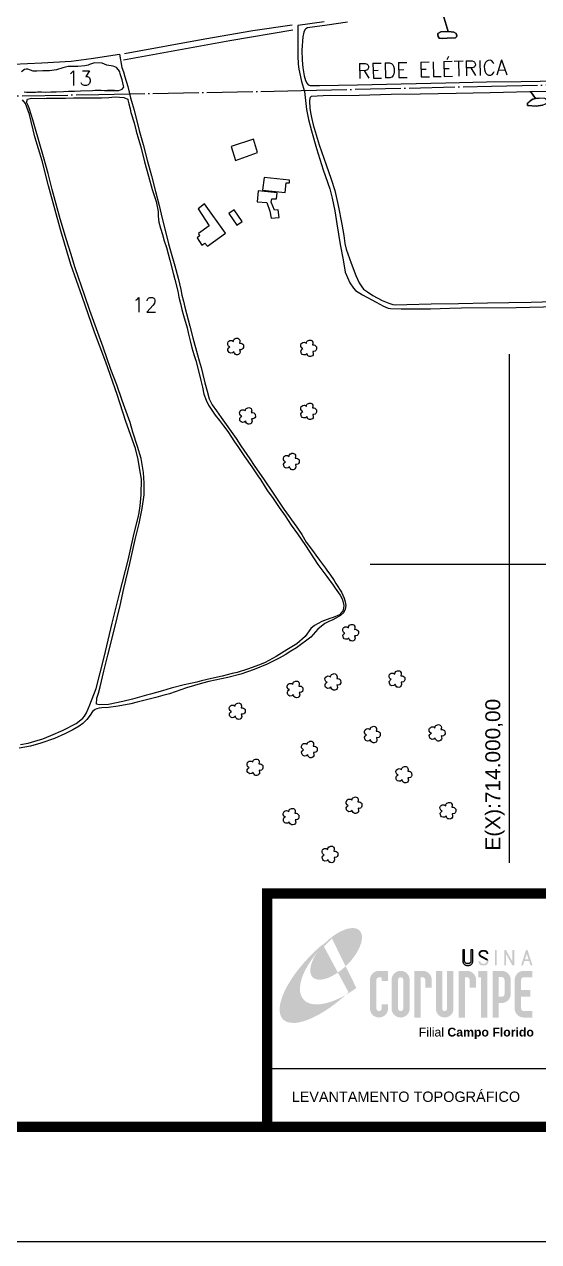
# Model space of a CAD drawing. Extents: x 712819 to 715789, y 7810210 to 7812310.
# Drawn here: x 713577 to 714025, y 7810210 to 7811270 of the extents above; entities that cross this region are included whole.
import ezdxf
from ezdxf.enums import TextEntityAlignment as Align

# ---------------------------------------------------------------- set-up
doc = ezdxf.new("R2010")
doc.units = 0
for name, pattern in [('CONTINUO', [0]), ('LIN0', [0]), ('TAPUME', [47, 40, -3.5, 0, -3.5])]:
    doc.linetypes.add(name, pattern=pattern)
doc.layers.add('0114001206', color=1, linetype='Continuous', lineweight=25)
doc.layers.add('REDE_DE_LUZ', color=6, linetype='Continuous', lineweight=25)
for name, color, linetype in [('0114001206012', 5, 'Continuous'), ('0114001206013', 5, 'Continuous'), ('0114001206015', 5, 'Continuous'), ('0114001206017', 5, 'Continuous'), ('0114001206018', 5, 'Continuous'), ('_SIMBOLO ARVORE', 118, 'Continuous'), ('ARVORES', 3, 'Continuous'), ('ESTRADA', 1, 'Continuous'), ('MALHA', 8, 'Continuous'), ('MARGEM', 7, 'CONTINUO'), ('TEXTO_DIVERSOS', 7, 'Continuous'), ('TEXTO_NUN_TAL', 7, 'Continuous')]:
    doc.layers.add(name, color=color, linetype=linetype)
doc.styles.add('ARIAL', font='arial.ttf')
doc.styles.add('Simplex', font='simplex.shx')
doc.styles.get("Standard").update_dxf_attribs({"font": 'arial.ttf'})

# ---------------------------------------------------------------- blocks, each defined once
blk = doc.blocks.new('A$C78F83FB3')
at = {"layer": 'MARGEM'}
h = blk.add_hatch(color=20, dxfattribs=at)
edge = h.paths.add_edge_path()
edge.add_ellipse((19.49, 23.77), major_axis=(-6.68, -6.67), ratio=0.469426, start_angle=292.7328, end_angle=601.2579)
edge.add_ellipse((22.83, 22.05), major_axis=(12.64, 11.29), ratio=0.457614, start_angle=79.9069, end_angle=107.9139)
edge = h.paths.add_edge_path()
edge.add_ellipse((18.28, 18.7), major_axis=(13.95, 13.59), ratio=0.386848, start_angle=63.9612, end_angle=264.5993)
edge.add_ellipse((22.83, 22.05), major_axis=(12.64, 11.29), ratio=0.457614, start_angle=107.9139, end_angle=245.1182, ccw=False)
edge.add_ellipse((19.49, 23.77), major_axis=(-6.68, -6.67), ratio=0.469426, start_angle=241.2579, end_angle=292.7328, ccw=False)
for color, points in [(20, [(15.46, 26.12), (14.17, 24.81), (14.06, 24.24), (14.39, 23.97), (14.67, 24.54), (19.47, 29.32), (18.48, 28.66), (17.31, 27.78)]), (7, [(58.42, 24.9), (57.9, 24.9), (57.9, 21.73, -0.414214), (57.15, 20.98), (56.84, 20.98, -0.414214), (56.09, 21.73), (56.09, 24.9), (55.57, 24.9), (55.57, 21.73, 0.414214), (56.84, 20.46), (57.15, 20.46, 0.414214), (58.42, 21.73)]), (7, [(61.7, 24.9), (61.23, 24.9, 0.396318), (60.04, 23.78), (60.04, 23.72, 0.151912), (60.39, 22.97), (60.46, 22.92), (62.18, 22), (62.85, 21.83, 0.12407), (62.51, 22.42), (60.75, 23.36, -0.13192), (60.56, 23.77, -0.385578), (61.23, 24.37), (61.7, 24.37, -0.414214), (62.37, 23.7), (62.89, 23.7, 0.414214)]), (7, [(62.37, 23.7), (62.89, 23.7, 0.414214), (61.7, 24.9), (61.23, 24.9, 0.396318), (60.04, 23.78), (60.04, 23.72, 0.151912), (60.39, 22.97), (60.46, 22.92), (62.18, 22), (62.18, 22, -0.131921), (62.37, 21.59, -0.385578), (61.7, 20.98), (61.23, 20.98, -0.414214), (60.56, 21.65), (60.04, 21.65, 0.414214), (61.23, 20.46), (61.7, 20.46, 0.402546), (62.89, 21.61, 0.165292), (62.51, 22.42), (60.75, 23.36, -0.13192), (60.56, 23.77, -0.385578), (61.23, 24.37), (61.7, 24.37, -0.414214)]), (7, [(30.97, 12.46), (29.13, 12.46), (29.13, 8.21, 1), (34.29, 8.21), (34.29, 9.41), (32.45, 9.41), (32.45, 8.21, -1), (30.97, 8.21)])]:
    blk.add_hatch(color=color, dxfattribs=at).paths.add_polyline_path(points)
h = blk.add_hatch(color=7, dxfattribs=at)
h.paths.add_polyline_path([(65.24, 24.9), (64.72, 24.9), (64.72, 20.46), (65.24, 20.46)])
h.paths.add_polyline_path([(67.38, 20.46), (67.9, 20.46), (67.9, 23.74), (69.74, 20.46), (70.23, 20.46), (70.23, 24.9), (69.71, 24.9), (69.71, 21.58), (67.85, 24.9), (67.38, 24.9)])
h.paths.add_polyline_path([(72.17, 20.46), (72.72, 20.46), (73.14, 21.73), (74.49, 21.73), (74.9, 20.46), (75.45, 20.46), (74, 24.9), (73.62, 24.9)])
h.paths.add_polyline_path([(73.81, 23.8), (74.32, 22.25), (73.31, 22.25)], flags=16)
h = blk.add_hatch(color=7, dxfattribs=at)
h.paths.add_polyline_path([(31.71, 18.93, 0.414214), (29.13, 16.35), (29.13, 12.46), (30.97, 12.46), (30.97, 16.35, -0.414214), (31.71, 17.09), (32.45, 17.09), (32.45, 16.02), (34.29, 16.02), (34.29, 18.93)])
h.paths.add_polyline_path([(44.15, 17.09, -0.414214), (44.89, 16.35), (44.89, 14.1), (46.72, 14.1), (46.72, 16.17, 0.433937), (44.15, 18.93), (41.77, 18.93), (41.77, 12.46), (43.61, 12.46), (43.61, 17.09)])
h.paths.add_polyline_path([(43.61, 12.46), (41.77, 12.46), (41.77, 5.62), (43.61, 5.62)])
h.paths.add_polyline_path([(47.92, 12.46), (49.75, 12.46), (49.75, 18.93), (47.92, 18.93)])
h.paths.add_polyline_path([(52.91, 18.93), (51.08, 18.93), (51.08, 12.46), (52.91, 12.46)])
h.paths.add_polyline_path([(51.08, 8.12, -1), (49.75, 8.12), (49.75, 12.46), (47.92, 12.46), (47.92, 8.12, 1), (52.91, 8.12), (52.91, 12.46), (51.08, 12.46)])
h.paths.add_polyline_path([(54.41, 12.46), (56.25, 12.46), (56.25, 17.09), (56.79, 17.09, -0.414214), (57.53, 16.35), (57.53, 14.1), (59.36, 14.1), (59.36, 16.17, 0.433937), (56.79, 18.93), (54.41, 18.93)])
h.paths.add_polyline_path([(56.25, 12.46), (54.41, 12.46), (54.41, 5.62), (56.25, 5.62)])
h.paths.add_polyline_path([(60.73, 12.46), (62.58, 12.46), (62.58, 18.93), (60.02, 18.93), (60.02, 17.08), (60.73, 17.08)])
h.paths.add_polyline_path([(62.58, 12.46), (60.73, 12.46), (60.73, 5.62), (62.58, 5.62)])
h.paths.add_polyline_path([(64.06, 12.46), (65.82, 12.46), (65.82, 17.17), (66.66, 17.17, -0.450417), (67.48, 16.25), (67.48, 12.46), (69.24, 12.46, 0.002307), (69.24, 12.48, 0.005282), (69.23, 12.54, -0.000938), (69.23, 12.53), (69.23, 16.17, 0.433937), (66.66, 18.93), (64.06, 18.93)])
h.paths.add_polyline_path([(64.06, 5.62), (65.82, 5.62), (65.82, 9.77), (66.66, 9.77, 0.426056), (69.24, 12.46), (67.48, 12.46), (67.48, 12.45, -0.450417), (66.66, 11.53), (65.82, 11.53), (65.82, 12.46), (64.06, 12.46)])
h.paths.add_polyline_path([(70.37, 12.46), (74.87, 12.46), (74.87, 13.44), (72.21, 13.44), (72.21, 16.35, -0.414214), (72.95, 17.09), (75.38, 17.09), (75.38, 18.93), (72.95, 18.93, 0.414214), (70.37, 16.35)])
h.paths.add_polyline_path([(72.21, 11.62), (74.87, 11.62), (74.87, 12.46), (70.37, 12.46), (70.37, 8.21, 0.414214), (72.95, 5.62), (75.38, 5.62), (75.38, 7.47), (72.95, 7.47, -0.414214), (72.21, 8.21)])
h = blk.add_hatch(color=7, dxfattribs=at)
h.paths.add_polyline_path([(35.29, 16.35), (35.29, 8.21, 1), (40.46, 8.21, 0.016978), (40.45, 8.38), (40.45, 16.17, 0.433937), (37.88, 18.93), (37.87, 18.93, 0.41391)])
h.paths.add_polyline_path([(38.62, 16.35), (38.62, 8.21, -1), (37.13, 8.21), (37.13, 16.35, -1)], flags=16)
at = {"layer": 'MARGEM', "color": 7}
blk.add_lwpolyline([(58.42, 24.9), (57.9, 24.9), (57.9, 21.73, -0.414214), (57.15, 20.98), (56.84, 20.98, -0.414214), (56.09, 21.73), (56.09, 24.9), (55.57, 24.9), (55.57, 21.73, 0.414214), (56.84, 20.46), (57.15, 20.46, 0.414214), (58.42, 21.73), (58.42, 24.9)], format="xyb", close=True, dxfattribs=at)
at = {"layer": 'MARGEM', "color": 252, "insert": (43.05, 2.72), "char_height": 2.5, "width": 33.0271, "attachment_point": 1, "style": 'ARIAL'}
blk.add_mtext('Filial {\\fArial|b1|i0|c0|p34;Campo Florido}', dxfattribs=at)

msp = doc.modelspace()

# ---------------------------------------------------------------- linework, layer by layer
for points in [[(713757.6, 7811164), (713761.2, 7811151.8), (713780.5, 7811158.5), (713777.1, 7811170.3)], [(713786.2, 7811136.8), (713784.9, 7811125.7), (713804.6, 7811123.8), (713805.6, 7811132.1), (713808.4, 7811132.1), (713808.4, 7811134.4)], [(713781, 7811125.3), (713780.2, 7811115.7), (713788.5, 7811115.1), (713791.2, 7811107.4), (713792.5, 7811101.3), (713799.4, 7811102), (713798.4, 7811108.7), (713795.2, 7811108.5), (713792.5, 7811115.3), (713792.9, 7811118.3), (713797.1, 7811118.2), (713797.5, 7811123.5)], [(713728.8, 7811109.6), (713738.5, 7811094.7), (713729.1, 7811088.1), (713730, 7811086.1), (713727.8, 7811084.4), (713732, 7811078), (713734.7, 7811079.7), (713736.9, 7811077), (713752.7, 7811088.2), (713734.4, 7811113.9)], [(713755.5, 7811105.5), (713762.5, 7811095.3), (713767.2, 7811098.6), (713760.3, 7811108.8)]]:
    msp.add_lwpolyline(points, close=True)
at = {"layer": '0114001206', "linetype": 'CONTINUO'}
for points in [[(713838.5, 7811272.6), (713815.5, 7811269.2), (713815.6, 7811251.8), (713815.6, 7811243), (713815.9, 7811235.5), (713816.5, 7811231.2), (713818.7, 7811220.6), (713821.3, 7811211.7), (713823.1, 7811196), (713824.8, 7811187.4), (713827.6, 7811177.4), (713831.8, 7811162.1), (713837.8, 7811143.6), (713843.5, 7811126.9), (713845.6, 7811118.8), (713847.9, 7811107.8), (713849.6, 7811096.5), (713852.5, 7811078.5), (713855, 7811065.1), (713856.8, 7811054.3), (713860.8, 7811045.1), (713864.1, 7811040.4), (713865.9, 7811038.3), (713872, 7811034.6), (713884, 7811028.1), (713890.3, 7811024.7), (713894.3, 7811023), (713896.3, 7811022.6), (713905.6, 7811022.5), (713931.3, 7811022.3), (713948.1, 7811023), (713958.3, 7811023.2), (714005.8, 7811023.5), (714053.5, 7811024.7)], [(713542.3, 7811234.4), (713592.5, 7811236.7), (713618.2, 7811238.3), (713635.5, 7811240.4), (713660.3, 7811244.3), (713662.4, 7811232.7), (713663.6, 7811228.8), (713664.9, 7811224.5), (713667.4, 7811216), (713669.9, 7811206.4), (713671.3, 7811201.2), (713672.9, 7811195.6), (713677.5, 7811177.8), (713680.8, 7811165.5), (713684.3, 7811152), (713688, 7811138.3), (713691.6, 7811124.5), (713694.7, 7811112.5), (713695.7, 7811108.7), (713696.6, 7811104.8), (713697.7, 7811100), (713700.2, 7811089.9), (713702.9, 7811078.9), (713704.7, 7811072.8), (713708.4, 7811060), (713711.3, 7811049), (713713.7, 7811039.2), (713714.7, 7811034.3), (713716, 7811029.1), (713717.3, 7811023.7), (713720.2, 7811012.8), (713721.5, 7811007.3), (713724.1, 7810997), (713728.3, 7810982.4), (713729.8, 7810977), (713731.3, 7810971.3), (713732.8, 7810965.3), (713734.6, 7810958), (713736.5, 7810950.5), (713738.4, 7810943.9), (713741, 7810938.7), (713744.7, 7810933.4), (713748.7, 7810927.6), (713753.1, 7810921.6), (713761.8, 7810909.3), (713766.1, 7810903), (713773.8, 7810891.6), (713777.6, 7810885.9), (713786.4, 7810873.4), (713793.6, 7810862.7), (713801.1, 7810851.2), (713803.3, 7810847.8), (713808.1, 7810841.4), (713810.2, 7810838.4), (713814.9, 7810832), (713819.2, 7810825.8), (713823, 7810819.2), (713828.4, 7810811.7), (713831.4, 7810807.6), (713834.6, 7810803.4), (713839.6, 7810796.4), (713841.5, 7810793.8), (713843.6, 7810791.2), (713847.3, 7810785.7), (713848.8, 7810783.1), (713853.8, 7810775.5), (713856.1, 7810770.3), (713857, 7810767.1), (713857.5, 7810763.9), (713857, 7810760.7), (713855.5, 7810757.6), (713852.8, 7810755.1), (713846, 7810751.5), (713842.6, 7810749.9), (713839.3, 7810748.1), (713833.2, 7810743.1), (713826.9, 7810736.4), (713814.4, 7810727), (713809.6, 7810724), (713804.5, 7810721), (713799.4, 7810718.1), (713788.9, 7810712.6), (713777.6, 7810708), (713765.9, 7810704.1), (713754.6, 7810701.2), (713749, 7810700), (713738, 7810697.5), (713732.6, 7810696.3), (713718.6, 7810692), (713703.8, 7810687), (713698.1, 7810685.3), (713692, 7810683.8), (713686.2, 7810682.2), (713675.6, 7810679.5), (713670.2, 7810678.3), (713659.2, 7810676.1), (713650.7, 7810675.1), (713644.8, 7810674.6), (713642.5, 7810674.3), (713640.6, 7810673.8), (713639.1, 7810673.3), (713636.7, 7810671.6), (713634.7, 7810668.4), (713631.8, 7810664.4), (713628.3, 7810661), (713625.1, 7810658.8), (713619.7, 7810655.6), (713612.5, 7810652), (713603.6, 7810647.9), (713591.7, 7810643.9), (713582.6, 7810641.2), (713572.7, 7810639.6)]]:
    msp.add_lwpolyline(points, dxfattribs=at)
at = {"layer": '0114001206012'}
msp.add_lwpolyline([(713809.9, 7810834), (713815.2, 7810826.3), (713822.2, 7810816.2), (713833.2, 7810799.7), (713840.9, 7810789.2), (713846.3, 7810781.5), (713848.1, 7810779.1), (713851.1, 7810775), (713852.5, 7810772.9), (713853.7, 7810770.9), (713854.6, 7810768.8), (713855.7, 7810763.9), (713855.5, 7810761.4), (713854.7, 7810759.3), (713851.8, 7810755.7), (713851.8, 7810755.7), (713846.5, 7810753.4), (713846.5, 7810753.4), (713843.5, 7810752.4), (713836.6, 7810750), (713833.3, 7810748.3), (713830.1, 7810746.3), (713827.1, 7810743.7), (713821.9, 7810736.8), (713821.9, 7810736.8), (713814.9, 7810730.6), (713810.5, 7810727.8), (713806, 7810725.1), (713796.8, 7810719.5), (713787.2, 7810714.2), (713782.2, 7810712.1), (713771.9, 7810708.4), (713762.7, 7810705.4), (713758.5, 7810704.5), (713749.7, 7810702.4), (713740.5, 7810700.3), (713731.7, 7810698.2), (713727.5, 7810697.2), (713716.6, 7810694.8), (713705.3, 7810691.8), (713697.6, 7810689.6), (713687.3, 7810686.6), (713683.7, 7810685.8), (713671.7, 7810682.1), (713663.1, 7810680.1), (713650.6, 7810677.6), (713642.6, 7810677.2), (713640.3, 7810677.8), (713640.4, 7810683.2), (713641.8, 7810687.4), (713643.3, 7810693), (713646.5, 7810706.5), (713650, 7810720.6), (713655.6, 7810742.3), (713660.8, 7810763.9), (713664.1, 7810778.6), (713669.2, 7810800.4), (713674, 7810821.4), (713677.4, 7810835.2), (713680, 7810848.5), (713681.7, 7810860.3), (713681.8, 7810870.4), (713681.2, 7810879.7), (713679.2, 7810892), (713676, 7810902.3), (713672, 7810914.8), (713669.6, 7810923.2), (713662.7, 7810942.5), (713657.8, 7810956.3), (713652.7, 7810969.6), (713645.9, 7810989), (713639.1, 7811008.3), (713634.4, 7811021), (713629.9, 7811033.7), (713621.6, 7811058.2), (713617.9, 7811070.5), (713614.2, 7811082.6), (713608.6, 7811100.9), (713605.1, 7811113.5), (713601.7, 7811126.5), (713598, 7811140.2), (713594, 7811154.9), (713586.5, 7811181), (713584.8, 7811187), (713581.8, 7811196.3), (713580.6, 7811199.5), (713579.2, 7811202.6), (713579.4, 7811203.1), (713580, 7811205), (713582.3, 7811205.7), (713583.9, 7811206), (713594.5, 7811205.8), (713596.4, 7811205.9), (713604.6, 7811205.9), (713613.2, 7811206), (713620.1, 7811206.2), (713628, 7811206.3), (713630.4, 7811206.3), (713636.6, 7811206.3), (713639.7, 7811206.2), (713644.6, 7811206.4), (713650.9, 7811206.7), (713653.5, 7811206.8), (713656.4, 7811207), (713664, 7811206.7), (713667.4, 7811205.1), (713667.5, 7811204.6), (713668.5, 7811200.9), (713669.6, 7811196.7), (713670, 7811193.5), (713672.9, 7811184.4), (713674.8, 7811177.3), (713676.8, 7811170.3), (713678.7, 7811163.5), (713682, 7811150.5), (713685.5, 7811138.1), (713688.8, 7811126.3), (713692.1, 7811116), (713693.8, 7811107.3), (713694, 7811103), (713694.6, 7811098), (713696, 7811092.8), (713697.7, 7811087.2), (713699.3, 7811081.6), (713701.1, 7811075.9), (713702.6, 7811070.3), (713704, 7811064.8), (713706.9, 7811053.5), (713708.4, 7811048), (713708.4, 7811048), (713711, 7811037.7), (713712, 7811032.6), (713713.3, 7811027.1), (713714.6, 7811021.7), (713716.1, 7811016.5), (713719.2, 7811005.8), (713720.5, 7811000.2), (713721.8, 7810994.4), (713723.4, 7810988.4), (713725, 7810982.7), (713726.7, 7810977.3), (713729.8, 7810966.1), (713729.8, 7810966.1), (713731.2, 7810960), (713732.5, 7810954), (713733.8, 7810948.1), (713733.8, 7810948.1), (713735.7, 7810942.7), (713737.7, 7810938.4), (713737.7, 7810938.4), (713743.7, 7810929.8), (713747.3, 7810925.2), (713751, 7810920.4), (713754.5, 7810915.5), (713760.4, 7810906.6), (713763.4, 7810902.3), (713769.3, 7810893.7), (713775.6, 7810884.7), (713780.9, 7810876.9), (713783.1, 7810873.6), (713787.3, 7810867), (713789.3, 7810863.7), (713794, 7810857), (713799.4, 7810849.2), (713804.6, 7810841.9), (713807.3, 7810838)], close=True, dxfattribs=at)
at = {"layer": '0114001206013'}
msp.add_lwpolyline([(713577.1, 7811211.4), (713579.3, 7811211.1), (713583.2, 7811211.3), (713587, 7811211.3), (713588.7, 7811211.4), (713592.3, 7811211.4), (713596, 7811211.3), (713600.3, 7811211.4), (713605, 7811211.6), (713611.5, 7811211.9), (713615.7, 7811212), (713621, 7811212.2), (713626.4, 7811212.4), (713636.8, 7811212.7), (713639.1, 7811213), (713644.4, 7811212.9), (713647.3, 7811212.8), (713655.8, 7811212.8), (713649.7, 7811212.8), (713655.8, 7811212.8), (713659.8, 7811212.8), (713662.5, 7811213.7), (713663.9, 7811215.7), (713663.7, 7811216.8), (713662.6, 7811221.9), (713661.9, 7811223.8), (713660.9, 7811227.1), (713660.4, 7811228.9), (713659.5, 7811230.8), (713657.5, 7811232.8), (713654.7, 7811233.9), (713649.3, 7811234.6), (713645, 7811236.6), (713638.4, 7811236.8), (713635.9, 7811236), (713634.2, 7811235.3), (713632.8, 7811234.7), (713629.9, 7811234.1), (713624, 7811233.6), (713621.5, 7811233.5), (713618.6, 7811233.6), (713615.6, 7811233.5), (713613.2, 7811233.1), (713610.9, 7811232.5), (713605.4, 7811230.6), (713605.4, 7811230.6), (713605.4, 7811230.6), (713599.2, 7811229.9), (713593.5, 7811229.9), (713588.1, 7811229.6), (713584.9, 7811229.5), (713582.8, 7811230.3), (713580.4, 7811231.3), (713578.9, 7811231.3), (713577.4, 7811230.9), (713574.9, 7811229)], dxfattribs=at)
at = {"layer": '0114001206015'}
msp.add_lwpolyline([(713573.9, 7810642.6), (713580.6, 7810644), (713586.5, 7810645.6), (713593.3, 7810647.8), (713600.4, 7810650.5), (713611.2, 7810655.2), (713622.6, 7810661.1), (713626.6, 7810664.2), (713628.4, 7810665.7), (713629.6, 7810667.3), (713631.5, 7810670.4), (713634.5, 7810677.4), (713640, 7810691.4), (713646.8, 7810718.7), (713653.9, 7810748.6), (713660.4, 7810775.2), (713667.7, 7810803.5), (713672.9, 7810827), (713677, 7810843), (713678.3, 7810850.6), (713679, 7810860.3), (713679.4, 7810874), (713678, 7810882), (713676.4, 7810891), (713674.1, 7810900.7), (713665.8, 7810924.2), (713658.3, 7810947.7), (713648.3, 7810975.8), (713638.6, 7811002.1), (713627.7, 7811033.1), (713617.8, 7811061.1), (713609, 7811090.3), (713598.3, 7811129.6), (713593, 7811151.4), (713586.4, 7811172.3), (713581.7, 7811191.8), (713578.3, 7811201.3), (713575.8, 7811204.6)], dxfattribs=at)
at = {"layer": '0114001206017'}
for points in [[(714028.8, 7811199.9), (714023.4, 7811199), (714015.7, 7811199.7), (714015.7, 7811201.7), (714018.1, 7811203.6), (714020.3, 7811205.2), (714022.8, 7811205.8), (714018.6, 7811211.4), (714017.9, 7811211.4), (713983.2, 7811210.7), (713953.6, 7811210.1), (713922.1, 7811209.5), (713896.9, 7811209.1), (713869, 7811208.3), (713837.6, 7811208), (713827.3, 7811207.5), (713826.4, 7811206.7), (713826, 7811205.9), (713825.8, 7811203.5), (713826.1, 7811197.3), (713826.6, 7811193.4), (713827.4, 7811189), (713829, 7811182.7), (713834.3, 7811165.3), (713840.2, 7811147.9), (713844.6, 7811135.4), (713847.8, 7811125.4), (713850.9, 7811112.3), (713854, 7811096.2), (713855.6, 7811086.4), (713856.7, 7811079.4), (713857.7, 7811074.5), (713862.1, 7811062.2), (713866.2, 7811051.5), (713869.1, 7811045), (713871.3, 7811041.5), (713872.9, 7811039.5), (713876.2, 7811037.3), (713881.1, 7811033.9), (713889.2, 7811029.7), (713894.9, 7811027.3), (713898.3, 7811026.3), (713900.5, 7811025.9), (713910.5, 7811026.2), (713931.8, 7811026.7), (713955.7, 7811026.9), (713981, 7811027.7), (713999.5, 7811028), (714018.9, 7811028.1), (714047.4, 7811029)], [(714048.1, 7811211.9), (714018.6, 7811211.4), (714022.8, 7811205.8), (714025.9, 7811206)]]:
    msp.add_lwpolyline(points, dxfattribs=at)
at = {"layer": '0114001206018'}
for points in [[(713940.5, 7811284.5), (713946.6, 7811264), (713949.1, 7811263.9), (713951.5, 7811263.4), (713953.5, 7811262.2), (713954.1, 7811260.4), (713953.8, 7811259.3), (713953, 7811258.6), (713945.7, 7811258.3), (713942.1, 7811257.9), (713938.8, 7811258.4), (713937.8, 7811259.8), (713937.5, 7811261.2), (713937.7, 7811262.3), (713940.2, 7811263.8), (713944.3, 7811264), (713946.6, 7811264), (713940.5, 7811284.5)], [(713858.9, 7811272.2), (713841.1, 7811269.7), (713824, 7811267.2), (713822.7, 7811266.4), (713821.8, 7811265.4), (713820.9, 7811263.5), (713820.1, 7811259.3), (713819.1, 7811247.7), (713819.4, 7811239.2), (713820, 7811232.3), (713821.1, 7811225.3), (713822.3, 7811221.3), (713823.7, 7811218.7), (713824.6, 7811217.5), (713826.3, 7811216.9), (713834.6, 7811217.1), (713867.6, 7811217.7), (713905.8, 7811218.4), (713944.6, 7811219.4), (713980, 7811220.1), (714010.1, 7811220.6), (714043.3, 7811221.2)]]:
    msp.add_lwpolyline(points, dxfattribs=at)
at = {"layer": '_SIMBOLO ARVORE', "linetype": 'CONTINUO'}
for points in [[(713759.8, 7810985.1, 0), (713758.6, 7810984, 0), (713757, 7810983.8, 0), (713755.9, 7810984.3, 0), (713755.1, 7810985.1, 0), (713754.7, 7810986, 0), (713754.6, 7810987.3, 0), (713755.1, 7810988.1, 0), (713755.5, 7810988.8, 0), (713756.4, 7810989.4, 0), (713755.9, 7810989.6, 0), (713755.3, 7810990, 0), (713754.6, 7810991.1, 0), (713754.5, 7810992.4, 0), (713755, 7810993.7, 0), (713755.5, 7810994.1, 0), (713756.4, 7810994.7, 0), (713757.4, 7810994.8, 0), (713758.2, 7810994.7, 0), (713758.8, 7810994.4, 0), (713759.5, 7810993.8, 0), (713759.7, 7810995, 0), (713759.8, 7810995.5, 0), (713760.3, 7810996.1, 0), (713761.1, 7810996.4, 0), (713761.8, 7810996.7, 0), (713762.7, 7810996.8, 0), (713763.4, 7810996.7, 0), (713764.1, 7810996.3, 0), (713764.5, 7810995.8, 0), (713765, 7810995, 0), (713765.1, 7810994.1, 0), (713764.7, 7810992.5, 0), (713765.9, 7810992.5, 0), (713766.8, 7810992.3, 0), (713767.7, 7810991.6, 0), (713768.2, 7810991, 0), (713768.3, 7810988.8, 0), (713767.8, 7810987.8, 0), (713767, 7810987.1, 0), (713765.9, 7810986.8, 0), (713764.9, 7810986.9, 0), (713765.4, 7810984.8, 0), (713765.2, 7810983.9, 0), (713764.6, 7810983.1, 0), (713763.9, 7810982.6, 0), (713763, 7810982.3, 0), (713762.1, 7810982.4, 0), (713761.4, 7810982.6, 0), (713760.6, 7810983.4, 0), (713760, 7810984.1, 0), (713759.9, 7810985.2, 0)], [(713823.5, 7810983.5, 0), (713822.2, 7810982.4, 0), (713820.7, 7810982.2, 0), (713819.5, 7810982.7, 0), (713818.7, 7810983.5, 0), (713818.4, 7810984.4, 0), (713818.3, 7810985.7, 0), (713818.7, 7810986.5, 0), (713819.2, 7810987.2, 0), (713820.1, 7810987.8, 0), (713819.5, 7810988, 0), (713819, 7810988.4, 0), (713818.3, 7810989.5, 0), (713818.2, 7810990.8, 0), (713818.6, 7810992.1, 0), (713819.2, 7810992.5, 0), (713820.1, 7810993.1, 0), (713821.1, 7810993.2, 0), (713821.8, 7810993.1, 0), (713822.5, 7810992.8, 0), (713823.1, 7810992.2, 0), (713823.3, 7810993.4, 0), (713823.5, 7810993.9, 0), (713824, 7810994.5, 0), (713824.8, 7810994.8, 0), (713825.5, 7810995.1, 0), (713826.3, 7810995.2, 0), (713827.1, 7810995.1, 0), (713827.7, 7810994.7, 0), (713828.2, 7810994.2, 0), (713828.6, 7810993.4, 0), (713828.8, 7810992.5, 0), (713828.4, 7810990.9, 0), (713829.5, 7810990.9, 0), (713830.5, 7810990.7, 0), (713831.4, 7810990, 0), (713831.9, 7810989.4, 0), (713832, 7810987.2, 0), (713831.4, 7810986.2, 0), (713830.7, 7810985.5, 0), (713829.6, 7810985.2, 0), (713828.6, 7810985.3, 0), (713829.1, 7810983.2, 0), (713828.9, 7810982.4, 0), (713828.3, 7810981.5, 0), (713827.6, 7810981, 0), (713826.7, 7810980.8, 0), (713825.7, 7810980.8, 0), (713825, 7810981, 0), (713824.2, 7810981.8, 0), (713823.7, 7810982.5, 0), (713823.5, 7810983.6, 0)], [(713770.2, 7810924.6, 0), (713768.9, 7810923.6, 0), (713767.3, 7810923.4, 0), (713766.2, 7810923.8, 0), (713765.4, 7810924.6, 0), (713765.1, 7810925.5, 0), (713765, 7810926.8, 0), (713765.4, 7810927.7, 0), (713765.9, 7810928.3, 0), (713766.8, 7810928.9, 0), (713766.2, 7810929.1, 0), (713765.6, 7810929.6, 0), (713765, 7810930.6, 0), (713764.8, 7810931.9, 0), (713765.3, 7810933.2, 0), (713765.8, 7810933.7, 0), (713766.8, 7810934.3, 0), (713767.7, 7810934.4, 0), (713768.5, 7810934.3, 0), (713769.1, 7810934, 0), (713769.8, 7810933.4, 0), (713770, 7810934.5, 0), (713770.2, 7810935, 0), (713770.7, 7810935.6, 0), (713771.4, 7810935.9, 0), (713772.2, 7810936.2, 0), (713773, 7810936.3, 0), (713773.8, 7810936.2, 0), (713774.4, 7810935.9, 0), (713774.9, 7810935.4, 0), (713775.3, 7810934.5, 0), (713775.5, 7810933.6, 0), (713775.1, 7810932, 0), (713776.2, 7810932, 0), (713777.2, 7810931.8, 0), (713778, 7810931.1, 0), (713778.5, 7810930.6, 0), (713778.7, 7810928.3, 0), (713778.1, 7810927.3, 0), (713777.4, 7810926.7, 0), (713776.3, 7810926.4, 0), (713775.3, 7810926.5, 0), (713775.8, 7810924.4, 0), (713775.5, 7810923.5, 0), (713774.9, 7810922.7, 0), (713774.3, 7810922.1, 0), (713773.3, 7810921.9, 0), (713772.4, 7810922, 0), (713771.7, 7810922.2, 0), (713770.9, 7810922.9, 0), (713770.4, 7810923.6, 0), (713770.2, 7810924.7, 0)], [(713823.5, 7810928.6, 0), (713822.2, 7810927.5, 0), (713820.7, 7810927.4, 0), (713819.5, 7810927.8, 0), (713818.7, 7810928.6, 0), (713818.4, 7810929.5, 0), (713818.3, 7810930.8, 0), (713818.7, 7810931.7, 0), (713819.2, 7810932.3, 0), (713820.1, 7810932.9, 0), (713819.5, 7810933.1, 0), (713819, 7810933.6, 0), (713818.3, 7810934.6, 0), (713818.2, 7810935.9, 0), (713818.6, 7810937.2, 0), (713819.2, 7810937.7, 0), (713820.1, 7810938.2, 0), (713821.1, 7810938.4, 0), (713821.8, 7810938.3, 0), (713822.5, 7810938, 0), (713823.1, 7810937.4, 0), (713823.3, 7810938.5, 0), (713823.5, 7810939, 0), (713824, 7810939.6, 0), (713824.8, 7810939.9, 0), (713825.5, 7810940.2, 0), (713826.3, 7810940.3, 0), (713827.1, 7810940.2, 0), (713827.7, 7810939.8, 0), (713828.2, 7810939.3, 0), (713828.6, 7810938.5, 0), (713828.8, 7810937.6, 0), (713828.4, 7810936, 0), (713829.5, 7810936, 0), (713830.5, 7810935.8, 0), (713831.4, 7810935.1, 0), (713831.9, 7810934.5, 0), (713832, 7810932.3, 0), (713831.4, 7810931.3, 0), (713830.7, 7810930.7, 0), (713829.6, 7810930.3, 0), (713828.6, 7810930.4, 0), (713829.1, 7810928.4, 0), (713828.9, 7810927.5, 0), (713828.3, 7810926.6, 0), (713827.6, 7810926.1, 0), (713826.7, 7810925.9, 0), (713825.7, 7810925.9, 0), (713825, 7810926.1, 0), (713824.2, 7810926.9, 0), (713823.7, 7810927.6, 0), (713823.5, 7810928.7, 0)], [(713808.4, 7810884.8, 0), (713807.1, 7810883.8, 0), (713805.5, 7810883.6, 0), (713804.4, 7810884.1, 0), (713803.6, 7810884.8, 0), (713803.3, 7810885.7, 0), (713803.2, 7810887.1, 0), (713803.6, 7810887.9, 0), (713804.1, 7810888.5, 0), (713805, 7810889.2, 0), (713804.4, 7810889.3, 0), (713803.8, 7810889.8, 0), (713803.2, 7810890.9, 0), (713803, 7810892.1, 0), (713803.5, 7810893.4, 0), (713804, 7810893.9, 0), (713805, 7810894.5, 0), (713805.9, 7810894.6, 0), (713806.7, 7810894.5, 0), (713807.3, 7810894.2, 0), (713808, 7810893.6, 0), (713808.2, 7810894.8, 0), (713808.4, 7810895.2, 0), (713808.9, 7810895.9, 0), (713809.6, 7810896.1, 0), (713810.4, 7810896.5, 0), (713811.2, 7810896.5, 0), (713812, 7810896.4, 0), (713812.6, 7810896.1, 0), (713813.1, 7810895.6, 0), (713813.5, 7810894.8, 0), (713813.7, 7810893.9, 0), (713813.3, 7810892.3, 0), (713814.4, 7810892.3, 0), (713815.4, 7810892, 0), (713816.2, 7810891.3, 0), (713816.7, 7810890.8, 0), (713816.9, 7810888.6, 0), (713816.3, 7810887.6, 0), (713815.6, 7810886.9, 0), (713814.5, 7810886.6, 0), (713813.5, 7810886.7, 0), (713814, 7810884.6, 0), (713813.7, 7810883.7, 0), (713813.1, 7810882.9, 0), (713812.5, 7810882.4, 0), (713811.5, 7810882.1, 0), (713810.6, 7810882.2, 0), (713809.9, 7810882.4, 0), (713809.1, 7810883.2, 0), (713808.6, 7810883.9, 0), (713808.4, 7810885, 0)], [(713860, 7810735.6, 0), (713858.8, 7810734.6, 0), (713857.2, 7810734.4, 0), (713856.1, 7810734.8, 0), (713855.3, 7810735.6, 0), (713855, 7810736.5, 0), (713854.9, 7810737.9, 0), (713855.3, 7810738.7, 0), (713855.8, 7810739.3, 0), (713856.7, 7810739.9, 0), (713856.1, 7810740.1, 0), (713855.5, 7810740.6, 0), (713854.8, 7810741.7, 0), (713854.7, 7810742.9, 0), (713855.2, 7810744.2, 0), (713855.7, 7810744.7, 0), (713856.6, 7810745.3, 0), (713857.6, 7810745.4, 0), (713858.4, 7810745.3, 0), (713859, 7810745, 0), (713859.7, 7810744.4, 0), (713859.9, 7810745.6, 0), (713860.1, 7810746, 0), (713860.6, 7810746.7, 0), (713861.3, 7810746.9, 0), (713862.1, 7810747.3, 0), (713862.9, 7810747.3, 0), (713863.7, 7810747.2, 0), (713864.3, 7810746.9, 0), (713864.8, 7810746.4, 0), (713865.2, 7810745.6, 0), (713865.3, 7810744.7, 0), (713865, 7810743, 0), (713866.1, 7810743.1, 0), (713867, 7810742.8, 0), (713867.9, 7810742.1, 0), (713868.4, 7810741.6, 0), (713868.5, 7810739.4, 0), (713868, 7810738.4, 0), (713867.3, 7810737.7, 0), (713866.1, 7810737.4, 0), (713865.1, 7810737.5, 0), (713865.7, 7810735.4, 0), (713865.4, 7810734.5, 0), (713864.8, 7810733.7, 0), (713864.2, 7810733.1, 0), (713863.2, 7810732.9, 0), (713862.3, 7810733, 0), (713861.6, 7810733.2, 0), (713860.8, 7810734, 0), (713860.2, 7810734.7, 0), (713860.1, 7810735.7, 0)], [(713844.6, 7810692.7, 0), (713843.3, 7810691.7, 0), (713841.7, 7810691.5, 0), (713840.6, 7810692, 0), (713839.8, 7810692.7, 0), (713839.5, 7810693.6, 0), (713839.4, 7810695, 0), (713839.8, 7810695.8, 0), (713840.3, 7810696.4, 0), (713841.2, 7810697.1, 0), (713840.6, 7810697.2, 0), (713840, 7810697.7, 0), (713839.4, 7810698.8, 0), (713839.2, 7810700, 0), (713839.7, 7810701.4, 0), (713840.2, 7810701.8, 0), (713841.2, 7810702.4, 0), (713842.2, 7810702.5, 0), (713842.9, 7810702.4, 0), (713843.5, 7810702.1, 0), (713844.2, 7810701.5, 0), (713844.4, 7810702.7, 0), (713844.6, 7810703.1, 0), (713845.1, 7810703.8, 0), (713845.9, 7810704.1, 0), (713846.6, 7810704.4, 0), (713847.4, 7810704.5, 0), (713848.2, 7810704.3, 0), (713848.8, 7810704, 0), (713849.3, 7810703.5, 0), (713849.7, 7810702.7, 0), (713849.9, 7810701.8, 0), (713849.5, 7810700.2, 0), (713850.6, 7810700.2, 0), (713851.6, 7810700, 0), (713852.5, 7810699.3, 0), (713852.9, 7810698.7, 0), (713853.1, 7810696.5, 0), (713852.5, 7810695.5, 0), (713851.8, 7810694.8, 0), (713850.7, 7810694.5, 0), (713849.7, 7810694.6, 0), (713850.2, 7810692.5, 0), (713850, 7810691.6, 0), (713849.4, 7810690.8, 0), (713848.7, 7810690.3, 0), (713847.8, 7810690, 0), (713846.8, 7810690.1, 0), (713846.1, 7810690.3, 0), (713845.3, 7810691.1, 0), (713844.8, 7810691.8, 0), (713844.6, 7810692.9, 0)], [(713900.5, 7810695.2, 0), (713899.2, 7810694.2, 0), (713897.6, 7810694, 0), (713896.5, 7810694.5, 0), (713895.7, 7810695.2, 0), (713895.4, 7810696.1, 0), (713895.3, 7810697.5, 0), (713895.7, 7810698.3, 0), (713896.2, 7810698.9, 0), (713897.1, 7810699.6, 0), (713896.5, 7810699.7, 0), (713895.9, 7810700.2, 0), (713895.3, 7810701.3, 0), (713895.1, 7810702.5, 0), (713895.6, 7810703.8, 0), (713896.1, 7810704.3, 0), (713897.1, 7810704.9, 0), (713898, 7810705, 0), (713898.8, 7810704.9, 0), (713899.4, 7810704.6, 0), (713900.1, 7810704, 0), (713900.3, 7810705.2, 0), (713900.5, 7810705.6, 0), (713901, 7810706.3, 0), (713901.7, 7810706.5, 0), (713902.5, 7810706.9, 0), (713903.3, 7810706.9, 0), (713904.1, 7810706.8, 0), (713904.7, 7810706.5, 0), (713905.2, 7810706, 0), (713905.6, 7810705.2, 0), (713905.8, 7810704.3, 0), (713905.4, 7810702.7, 0), (713906.5, 7810702.7, 0), (713907.5, 7810702.4, 0), (713908.3, 7810701.7, 0), (713908.8, 7810701.2, 0), (713909, 7810699, 0), (713908.4, 7810698, 0), (713907.7, 7810697.3, 0), (713906.6, 7810697, 0), (713905.6, 7810697.1, 0), (713906.1, 7810695, 0), (713905.8, 7810694.1, 0), (713905.2, 7810693.3, 0), (713904.6, 7810692.8, 0), (713903.6, 7810692.5, 0), (713902.7, 7810692.6, 0), (713902, 7810692.8, 0), (713901.2, 7810693.6, 0), (713900.7, 7810694.3, 0), (713900.5, 7810695.3, 0)], [(713811.6, 7810686.3, 0), (713810.4, 7810685.2, 0), (713808.8, 7810685, 0), (713807.7, 7810685.5, 0), (713806.9, 7810686.3, 0), (713806.6, 7810687.2, 0), (713806.5, 7810688.5, 0), (713806.9, 7810689.3, 0), (713807.4, 7810690, 0), (713808.3, 7810690.6, 0), (713807.7, 7810690.8, 0), (713807.1, 7810691.2, 0), (713806.4, 7810692.3, 0), (713806.3, 7810693.6, 0), (713806.8, 7810694.9, 0), (713807.3, 7810695.3, 0), (713808.2, 7810695.9, 0), (713809.2, 7810696, 0), (713810, 7810695.9, 0), (713810.6, 7810695.6, 0), (713811.3, 7810695, 0), (713811.5, 7810696.2, 0), (713811.7, 7810696.7, 0), (713812.2, 7810697.3, 0), (713812.9, 7810697.6, 0), (713813.7, 7810697.9, 0), (713814.5, 7810698, 0), (713815.3, 7810697.9, 0), (713815.9, 7810697.5, 0), (713816.4, 7810697, 0), (713816.8, 7810696.2, 0), (713816.9, 7810695.3, 0), (713816.6, 7810693.7, 0), (713817.7, 7810693.7, 0), (713818.6, 7810693.5, 0), (713819.5, 7810692.8, 0), (713820, 7810692.2, 0), (713820.1, 7810690, 0), (713819.6, 7810689, 0), (713818.9, 7810688.3, 0), (713817.7, 7810688, 0), (713816.7, 7810688.1, 0), (713817.3, 7810686, 0), (713817, 7810685.2, 0), (713816.4, 7810684.3, 0), (713815.8, 7810683.8, 0), (713814.8, 7810683.5, 0), (713813.9, 7810683.6, 0), (713813.2, 7810683.8, 0), (713812.4, 7810684.6, 0), (713811.8, 7810685.3, 0), (713811.7, 7810686.4, 0)], [(713761.2, 7810667.3, 0), (713760, 7810666.3, 0), (713758.4, 7810666.1, 0), (713757.3, 7810666.5, 0), (713756.5, 7810667.3, 0), (713756.2, 7810668.2, 0), (713756.1, 7810669.5, 0), (713756.5, 7810670.4, 0), (713757, 7810671, 0), (713757.9, 7810671.6, 0), (713757.3, 7810671.8, 0), (713756.7, 7810672.3, 0), (713756, 7810673.3, 0), (713755.9, 7810674.6, 0), (713756.4, 7810675.9, 0), (713756.9, 7810676.4, 0), (713757.8, 7810677, 0), (713758.8, 7810677.1, 0), (713759.6, 7810677, 0), (713760.2, 7810676.7, 0), (713760.9, 7810676.1, 0), (713761.1, 7810677.2, 0), (713761.3, 7810677.7, 0), (713761.8, 7810678.3, 0), (713762.5, 7810678.6, 0), (713763.3, 7810678.9, 0), (713764.1, 7810679, 0), (713764.9, 7810678.9, 0), (713765.5, 7810678.6, 0), (713766, 7810678.1, 0), (713766.4, 7810677.2, 0), (713766.5, 7810676.3, 0), (713766.2, 7810674.7, 0), (713767.3, 7810674.7, 0), (713768.2, 7810674.5, 0), (713769.1, 7810673.8, 0), (713769.6, 7810673.3, 0), (713769.7, 7810671, 0), (713769.2, 7810670, 0), (713768.5, 7810669.4, 0), (713767.3, 7810669.1, 0), (713766.3, 7810669.2, 0), (713766.9, 7810667.1, 0), (713766.6, 7810666.2, 0), (713766, 7810665.4, 0), (713765.4, 7810664.8, 0), (713764.4, 7810664.6, 0), (713763.5, 7810664.7, 0), (713762.8, 7810664.9, 0), (713762, 7810665.6, 0), (713761.5, 7810666.3, 0), (713761.3, 7810667.4, 0)], [(713935.4, 7810648.4, 0), (713934.1, 7810647.3, 0), (713932.6, 7810647.1, 0), (713931.4, 7810647.6, 0), (713930.6, 7810648.4, 0), (713930.3, 7810649.3, 0), (713930.2, 7810650.6, 0), (713930.6, 7810651.4, 0), (713931.1, 7810652.1, 0), (713932, 7810652.7, 0), (713931.4, 7810652.9, 0), (713930.9, 7810653.3, 0), (713930.2, 7810654.4, 0), (713930.1, 7810655.7, 0), (713930.5, 7810657, 0), (713931.1, 7810657.4, 0), (713932, 7810658, 0), (713933, 7810658.1, 0), (713933.7, 7810658, 0), (713934.4, 7810657.7, 0), (713935, 7810657.1, 0), (713935.2, 7810658.3, 0), (713935.4, 7810658.8, 0), (713935.9, 7810659.4, 0), (713936.7, 7810659.7, 0), (713937.4, 7810660, 0), (713938.2, 7810660.1, 0), (713939, 7810660, 0), (713939.6, 7810659.6, 0), (713940.1, 7810659.1, 0), (713940.5, 7810658.3, 0), (713940.7, 7810657.4, 0), (713940.3, 7810655.8, 0), (713941.5, 7810655.8, 0), (713942.4, 7810655.6, 0), (713943.3, 7810654.9, 0), (713943.8, 7810654.3, 0), (713943.9, 7810652.1, 0), (713943.3, 7810651.1, 0), (713942.6, 7810650.4, 0), (713941.5, 7810650.1, 0), (713940.5, 7810650.2, 0), (713941, 7810648.1, 0), (713940.8, 7810647.3, 0), (713940.2, 7810646.4, 0), (713939.5, 7810645.9, 0), (713938.6, 7810645.6, 0), (713937.6, 7810645.7, 0), (713936.9, 7810645.9, 0), (713936.1, 7810646.7, 0), (713935.6, 7810647.4, 0), (713935.4, 7810648.5, 0)], [(713879, 7810646.9, 0), (713877.8, 7810645.8, 0), (713876.2, 7810645.6, 0), (713875, 7810646.1, 0), (713874.2, 7810646.9, 0), (713873.9, 7810647.8, 0), (713873.8, 7810649.1, 0), (713874.3, 7810649.9, 0), (713874.7, 7810650.6, 0), (713875.6, 7810651.2, 0), (713875, 7810651.4, 0), (713874.5, 7810651.8, 0), (713873.8, 7810652.9, 0), (713873.7, 7810654.2, 0), (713874.2, 7810655.5, 0), (713874.7, 7810655.9, 0), (713875.6, 7810656.5, 0), (713876.6, 7810656.6, 0), (713877.4, 7810656.5, 0), (713878, 7810656.2, 0), (713878.7, 7810655.6, 0), (713878.9, 7810656.8, 0), (713879, 7810657.3, 0), (713879.5, 7810657.9, 0), (713880.3, 7810658.2, 0), (713881, 7810658.5, 0), (713881.8, 7810658.6, 0), (713882.6, 7810658.5, 0), (713883.3, 7810658.1, 0), (713883.7, 7810657.6, 0), (713884.1, 7810656.8, 0), (713884.3, 7810655.9, 0), (713883.9, 7810654.3, 0), (713885.1, 7810654.3, 0), (713886, 7810654.1, 0), (713886.9, 7810653.4, 0), (713887.4, 7810652.8, 0), (713887.5, 7810650.6, 0), (713887, 7810649.6, 0), (713886.2, 7810648.9, 0), (713885.1, 7810648.6, 0), (713884.1, 7810648.7, 0), (713884.6, 7810646.6, 0), (713884.4, 7810645.8, 0), (713883.8, 7810644.9, 0), (713883.1, 7810644.4, 0), (713882.2, 7810644.2, 0), (713881.3, 7810644.2, 0), (713880.6, 7810644.4, 0), (713879.8, 7810645.2, 0), (713879.2, 7810645.9, 0), (713879, 7810647, 0)], [(713824.1, 7810633.9, 0), (713822.9, 7810632.9, 0), (713821.3, 7810632.7, 0), (713820.2, 7810633.1, 0), (713819.4, 7810633.9, 0), (713819, 7810634.8, 0), (713818.9, 7810636.1, 0), (713819.4, 7810637, 0), (713819.8, 7810637.6, 0), (713820.7, 7810638.2, 0), (713820.2, 7810638.4, 0), (713819.6, 7810638.9, 0), (713818.9, 7810639.9, 0), (713818.8, 7810641.2, 0), (713819.3, 7810642.5, 0), (713819.8, 7810643, 0), (713820.7, 7810643.5, 0), (713821.7, 7810643.7, 0), (713822.5, 7810643.6, 0), (713823.1, 7810643.3, 0), (713823.8, 7810642.7, 0), (713824, 7810643.8, 0), (713824.1, 7810644.3, 0), (713824.6, 7810644.9, 0), (713825.4, 7810645.2, 0), (713826.1, 7810645.5, 0), (713827, 7810645.6, 0), (713827.7, 7810645.5, 0), (713828.4, 7810645.2, 0), (713828.8, 7810644.7, 0), (713829.3, 7810643.8, 0), (713829.4, 7810642.9, 0), (713829, 7810641.3, 0), (713830.2, 7810641.3, 0), (713831.1, 7810641.1, 0), (713832, 7810640.4, 0), (713832.5, 7810639.9, 0), (713832.6, 7810637.6, 0), (713832.1, 7810636.6, 0), (713831.3, 7810636, 0), (713830.2, 7810635.7, 0), (713829.2, 7810635.8, 0), (713829.7, 7810633.7, 0), (713829.5, 7810632.8, 0), (713828.9, 7810631.9, 0), (713828.2, 7810631.4, 0), (713827.3, 7810631.2, 0), (713826.4, 7810631.2, 0), (713825.7, 7810631.4, 0), (713824.9, 7810632.2, 0), (713824.3, 7810632.9, 0), (713824.2, 7810634, 0)], [(713776.7, 7810618.4, 0), (713775.5, 7810617.4, 0), (713773.9, 7810617.2, 0), (713772.8, 7810617.7, 0), (713772, 7810618.4, 0), (713771.6, 7810619.3, 0), (713771.5, 7810620.7, 0), (713772, 7810621.5, 0), (713772.4, 7810622.1, 0), (713773.3, 7810622.8, 0), (713772.8, 7810622.9, 0), (713772.2, 7810623.4, 0), (713771.5, 7810624.5, 0), (713771.4, 7810625.7, 0), (713771.9, 7810627, 0), (713772.4, 7810627.5, 0), (713773.3, 7810628.1, 0), (713774.3, 7810628.2, 0), (713775.1, 7810628.1, 0), (713775.7, 7810627.8, 0), (713776.4, 7810627.2, 0), (713776.6, 7810628.4, 0), (713776.7, 7810628.8, 0), (713777.2, 7810629.5, 0), (713778, 7810629.7, 0), (713778.7, 7810630.1, 0), (713779.6, 7810630.1, 0), (713780.3, 7810630, 0), (713781, 7810629.7, 0), (713781.4, 7810629.2, 0), (713781.9, 7810628.4, 0), (713782, 7810627.5, 0), (713781.6, 7810625.9, 0), (713782.8, 7810625.9, 0), (713783.7, 7810625.6, 0), (713784.6, 7810625, 0), (713785.1, 7810624.4, 0), (713785.2, 7810622.2, 0), (713784.7, 7810621.2, 0), (713783.9, 7810620.5, 0), (713782.8, 7810620.2, 0), (713781.8, 7810620.3, 0), (713782.3, 7810618.2, 0), (713782.1, 7810617.3, 0), (713781.5, 7810616.5, 0), (713780.8, 7810616, 0), (713779.9, 7810615.7, 0), (713779, 7810615.8, 0), (713778.3, 7810616, 0), (713777.5, 7810616.8, 0), (713776.9, 7810617.5, 0), (713776.8, 7810618.6, 0)], [(713906.4, 7810612, 0), (713905.2, 7810610.9, 0), (713903.6, 7810610.7, 0), (713902.5, 7810611.2, 0), (713901.7, 7810612, 0), (713901.4, 7810612.9, 0), (713901.3, 7810614.2, 0), (713901.7, 7810615, 0), (713902.2, 7810615.7, 0), (713903.1, 7810616.3, 0), (713902.5, 7810616.5, 0), (713901.9, 7810616.9, 0), (713901.2, 7810618, 0), (713901.1, 7810619.3, 0), (713901.6, 7810620.6, 0), (713902.1, 7810621, 0), (713903, 7810621.6, 0), (713904, 7810621.7, 0), (713904.8, 7810621.6, 0), (713905.4, 7810621.3, 0), (713906.1, 7810620.7, 0), (713906.3, 7810621.9, 0), (713906.5, 7810622.3, 0), (713907, 7810623, 0), (713907.7, 7810623.3, 0), (713908.5, 7810623.6, 0), (713909.3, 7810623.7, 0), (713910.1, 7810623.6, 0), (713910.7, 7810623.2, 0), (713911.2, 7810622.7, 0), (713911.6, 7810621.9, 0), (713911.8, 7810621, 0), (713911.4, 7810619.4, 0), (713912.5, 7810619.4, 0), (713913.4, 7810619.2, 0), (713914.3, 7810618.5, 0), (713914.8, 7810617.9, 0), (713915, 7810615.7, 0), (713914.4, 7810614.7, 0), (713913.7, 7810614, 0), (713912.5, 7810613.7, 0), (713911.5, 7810613.8, 0), (713912.1, 7810611.7, 0), (713911.8, 7810610.8, 0), (713911.2, 7810610, 0), (713910.6, 7810609.5, 0), (713909.6, 7810609.2, 0), (713908.7, 7810609.3, 0), (713908, 7810609.5, 0), (713907.2, 7810610.3, 0), (713906.7, 7810611, 0), (713906.5, 7810612.1, 0)], [(713863, 7810585.3, 0), (713861.8, 7810584.3, 0), (713860.2, 7810584.1, 0), (713859.1, 7810584.5, 0), (713858.3, 7810585.3, 0), (713857.9, 7810586.2, 0), (713857.8, 7810587.5, 0), (713858.3, 7810588.4, 0), (713858.7, 7810589, 0), (713859.6, 7810589.6, 0), (713859.1, 7810589.8, 0), (713858.5, 7810590.3, 0), (713857.8, 7810591.3, 0), (713857.7, 7810592.6, 0), (713858.2, 7810593.9, 0), (713858.7, 7810594.4, 0), (713859.6, 7810595, 0), (713860.6, 7810595.1, 0), (713861.4, 7810595, 0), (713862, 7810594.7, 0), (713862.7, 7810594.1, 0), (713862.9, 7810595.2, 0), (713863, 7810595.7, 0), (713863.6, 7810596.3, 0), (713864.3, 7810596.6, 0), (713865, 7810596.9, 0), (713865.9, 7810597, 0), (713866.6, 7810596.9, 0), (713867.3, 7810596.6, 0), (713867.8, 7810596.1, 0), (713868.2, 7810595.2, 0), (713868.3, 7810594.3, 0), (713868, 7810592.7, 0), (713869.1, 7810592.7, 0), (713870, 7810592.5, 0), (713870.9, 7810591.8, 0), (713871.4, 7810591.3, 0), (713871.5, 7810589, 0), (713871, 7810588, 0), (713870.3, 7810587.4, 0), (713869.1, 7810587.1, 0), (713868.1, 7810587.2, 0), (713868.6, 7810585.1, 0), (713868.4, 7810584.2, 0), (713867.8, 7810583.4, 0), (713867.1, 7810582.8, 0), (713866.2, 7810582.6, 0), (713865.3, 7810582.7, 0), (713864.6, 7810582.8, 0), (713863.8, 7810583.6, 0), (713863.2, 7810584.3, 0), (713863.1, 7810585.4, 0)], [(713808.1, 7810575.3, 0), (713806.9, 7810574.3, 0), (713805.3, 7810574.1, 0), (713804.2, 7810574.5, 0), (713803.4, 7810575.3, 0), (713803, 7810576.2, 0), (713803, 7810577.6, 0), (713803.4, 7810578.4, 0), (713803.8, 7810579, 0), (713804.8, 7810579.6, 0), (713804.2, 7810579.8, 0), (713803.6, 7810580.3, 0), (713802.9, 7810581.4, 0), (713802.8, 7810582.6, 0), (713803.3, 7810583.9, 0), (713803.8, 7810584.4, 0), (713804.7, 7810585, 0), (713805.7, 7810585.1, 0), (713806.5, 7810585, 0), (713807.1, 7810584.7, 0), (713807.8, 7810584.1, 0), (713808, 7810585.3, 0), (713808.2, 7810585.7, 0), (713808.7, 7810586.4, 0), (713809.4, 7810586.6, 0), (713810.2, 7810587, 0), (713811, 7810587, 0), (713811.8, 7810586.9, 0), (713812.4, 7810586.6, 0), (713812.9, 7810586.1, 0), (713813.3, 7810585.3, 0), (713813.4, 7810584.4, 0), (713813.1, 7810582.8, 0), (713814.2, 7810582.8, 0), (713815.1, 7810582.5, 0), (713816, 7810581.8, 0), (713816.5, 7810581.3, 0), (713816.6, 7810579.1, 0), (713816.1, 7810578.1, 0), (713815.4, 7810577.4, 0), (713814.2, 7810577.1, 0), (713813.2, 7810577.2, 0), (713813.8, 7810575.1, 0), (713813.5, 7810574.2, 0), (713812.9, 7810573.4, 0), (713812.3, 7810572.9, 0), (713811.3, 7810572.6, 0), (713810.4, 7810572.7, 0), (713809.7, 7810572.9, 0), (713808.9, 7810573.7, 0), (713808.3, 7810574.4, 0), (713808.2, 7810575.4, 0)], [(713944.9, 7810580.5, 0), (713943.6, 7810579.5, 0), (713942, 7810579.3, 0), (713940.9, 7810579.8, 0), (713940.1, 7810580.5, 0), (713939.8, 7810581.4, 0), (713939.7, 7810582.8, 0), (713940.1, 7810583.6, 0), (713940.6, 7810584.2, 0), (713941.5, 7810584.9, 0), (713940.9, 7810585, 0), (713940.3, 7810585.5, 0), (713939.7, 7810586.6, 0), (713939.5, 7810587.8, 0), (713940, 7810589.1, 0), (713940.5, 7810589.6, 0), (713941.5, 7810590.2, 0), (713942.4, 7810590.3, 0), (713943.2, 7810590.2, 0), (713943.8, 7810589.9, 0), (713944.5, 7810589.3, 0), (713944.7, 7810590.5, 0), (713944.9, 7810590.9, 0), (713945.4, 7810591.6, 0), (713946.2, 7810591.8, 0), (713946.9, 7810592.2, 0), (713947.7, 7810592.2, 0), (713948.5, 7810592.1, 0), (713949.1, 7810591.8, 0), (713949.6, 7810591.3, 0), (713950, 7810590.5, 0), (713950.2, 7810589.6, 0), (713949.8, 7810588, 0), (713950.9, 7810588, 0), (713951.9, 7810587.7, 0), (713952.8, 7810587.1, 0), (713953.2, 7810586.5, 0), (713953.4, 7810584.3, 0), (713952.8, 7810583.3, 0), (713952.1, 7810582.6, 0), (713951, 7810582.3, 0), (713950, 7810582.4, 0), (713950.5, 7810580.3, 0), (713950.3, 7810579.4, 0), (713949.7, 7810578.6, 0), (713949, 7810578.1, 0), (713948.1, 7810577.8, 0), (713947.1, 7810577.9, 0), (713946.4, 7810578.1, 0), (713945.6, 7810578.9, 0), (713945.1, 7810579.6, 0), (713944.9, 7810580.7, 0)], [(713842.1, 7810542.4, 0), (713840.8, 7810541.4, 0), (713839.2, 7810541.2, 0), (713838.1, 7810541.6, 0), (713837.3, 7810542.4, 0), (713837, 7810543.3, 0), (713836.9, 7810544.7, 0), (713837.3, 7810545.5, 0), (713837.8, 7810546.1, 0), (713838.7, 7810546.7, 0), (713838.1, 7810546.9, 0), (713837.5, 7810547.4, 0), (713836.9, 7810548.5, 0), (713836.7, 7810549.7, 0), (713837.2, 7810551, 0), (713837.7, 7810551.5, 0), (713838.7, 7810552.1, 0), (713839.6, 7810552.2, 0), (713840.4, 7810552.1, 0), (713841, 7810551.8, 0), (713841.7, 7810551.2, 0), (713841.9, 7810552.4, 0), (713842.1, 7810552.8, 0), (713842.6, 7810553.5, 0), (713843.3, 7810553.7, 0), (713844.1, 7810554.1, 0), (713844.9, 7810554.1, 0), (713845.7, 7810554, 0), (713846.3, 7810553.7, 0), (713846.8, 7810553.2, 0), (713847.2, 7810552.4, 0), (713847.4, 7810551.5, 0), (713847, 7810549.8, 0), (713848.1, 7810549.9, 0), (713849.1, 7810549.6, 0), (713849.9, 7810548.9, 0), (713850.4, 7810548.4, 0), (713850.6, 7810546.1, 0), (713850, 7810545.2, 0), (713849.3, 7810544.5, 0), (713848.2, 7810544.2, 0), (713847.2, 7810544.3, 0), (713847.7, 7810542.2, 0), (713847.4, 7810541.3, 0), (713846.8, 7810540.5, 0), (713846.2, 7810539.9, 0), (713845.2, 7810539.7, 0), (713844.3, 7810539.8, 0), (713843.6, 7810540, 0), (713842.8, 7810540.7, 0), (713842.3, 7810541.5, 0), (713842.1, 7810542.5, 0)]]:
    msp.add_polyline3d(points, dxfattribs=at)
at = {"layer": 'ARVORES'}
for points in [[(713940.2, 7811263.8), (713937.7, 7811262.3), (713937.5, 7811261.2), (713937.8, 7811259.8), (713938.8, 7811258.4), (713942.1, 7811257.9), (713945.7, 7811258.3), (713953, 7811258.6), (713953.8, 7811259.3), (713954.1, 7811260.4), (713953.5, 7811262.2), (713951.5, 7811263.4), (713949.1, 7811263.9), (713944.3, 7811264)], [(714020.3, 7811205.2), (714018.1, 7811203.6), (714016.2, 7811202), (714015.7, 7811201.7), (714015.7, 7811199.7), (714016.2, 7811199.6), (714023.4, 7811199), (714028.8, 7811199.9), (714031.5, 7811201.1), (714032.8, 7811201.8), (714033, 7811202.5), (714032.8, 7811203.7), (714032, 7811205), (714030.9, 7811205.6), (714025.9, 7811206), (714022.8, 7811205.8)]]:
    msp.add_lwpolyline(points, close=True, dxfattribs=at)
at = {"layer": 'ESTRADA'}
for points in [[(713663.8, 7811239.4), (713756.3, 7811256.3), (713811.2, 7811265.5)], [(713664.6, 7811244.9), (713734.5, 7811257.8), (713776.5, 7811264.8), (713810.6, 7811270)]]:
    msp.add_lwpolyline(points, dxfattribs=at)
at = {"layer": 'MALHA'}
for p, q in [((714000, 7810539.5), (714000, 7810983)), ((713878.7, 7810800), (715238, 7810800))]:
    msp.add_line(p, q, dxfattribs=at)
at = {"layer": 'MARGEM', "color": 174, "linetype": 'LIN0', "flags": 128}
msp.add_lwpolyline([(715789, 7812309.5), (712819, 7812309.5), (712819, 7810209.5), (715789, 7810209.5)], close=True, dxfattribs=at)
at = {"layer": 'MARGEM', "color": 174, "linetype": 'LIN0', "const_width": 9.09, "flags": 128}
for points in [[(715689, 7812209.5), (712919, 7812209.5), (712919, 7810309.5), (715689, 7810309.5)], [(713789, 7810512.8), (715689, 7810512.8), (715689, 7810309.5), (713789, 7810309.5)]]:
    msp.add_lwpolyline(points, close=True, dxfattribs=at)
at = {"layer": 'MARGEM', "color": 174, "linetype": 'LIN0', "const_width": 1.01, "flags": 128}
msp.add_lwpolyline([(713789, 7810360.3), (714677.1, 7810360.3)], dxfattribs=at)
at = {"layer": 'REDE_DE_LUZ', "linetype": 'TAPUME'}
msp.add_lwpolyline([(713203.3, 7811200.8), (713481.1, 7811206.3), (713642.2, 7811209.2), (713818.4, 7811212.6), (713984.5, 7811216.5), (714160.9, 7811220.2), (714458.9, 7811226.2), (714661.9, 7811230), (714762.4, 7811231.9)], dxfattribs=at)

# ---------------------------------------------------------------- block references
at = {"layer": 'MARGEM', "linetype": 'ByBlock', "xscale": 3.058005429693808, "yscale": 3.058005429693808, "zscale": 3.058005429693808}
msp.add_blockref('A$C78F83FB3', (713789.4, 7810387.6), dxfattribs=at)

# ---------------------------------------------------------------- texts
at = {"layer": 'MALHA'}
msp.add_text('E(X):714.000,00', height=13, rotation=90, dxfattribs=at).set_placement((713995.9, 7810550.3), align=Align.BOTTOM_LEFT)
at = {"layer": 'MARGEM', "color": 7, "linetype": 'ByBlock'}
msp.add_text('LEVANTAMENTO TOPOGRÁFICO', height=9, dxfattribs=at).set_placement((713909.8, 7810335.8), align=Align.MIDDLE_CENTER)
at = {"layer": 'TEXTO_DIVERSOS', "linetype": 'Continuous', "style": 'Simplex'}
msp.add_text('REDE ELÉTRICA', height=13, rotation=1.4783, dxfattribs=at).set_placement((713867.5, 7811223))
at = {"layer": 'TEXTO_NUN_TAL', "linetype": 'Continuous', "style": 'Simplex'}
for s, p in [('13', (713614.1, 7811216.9, -671.4)), ('12', (713671.1, 7811019.4, -671.4))]:
    msp.add_text(s, height=13, dxfattribs=at).set_placement(p)

doc.saveas('drawing.dxf')
